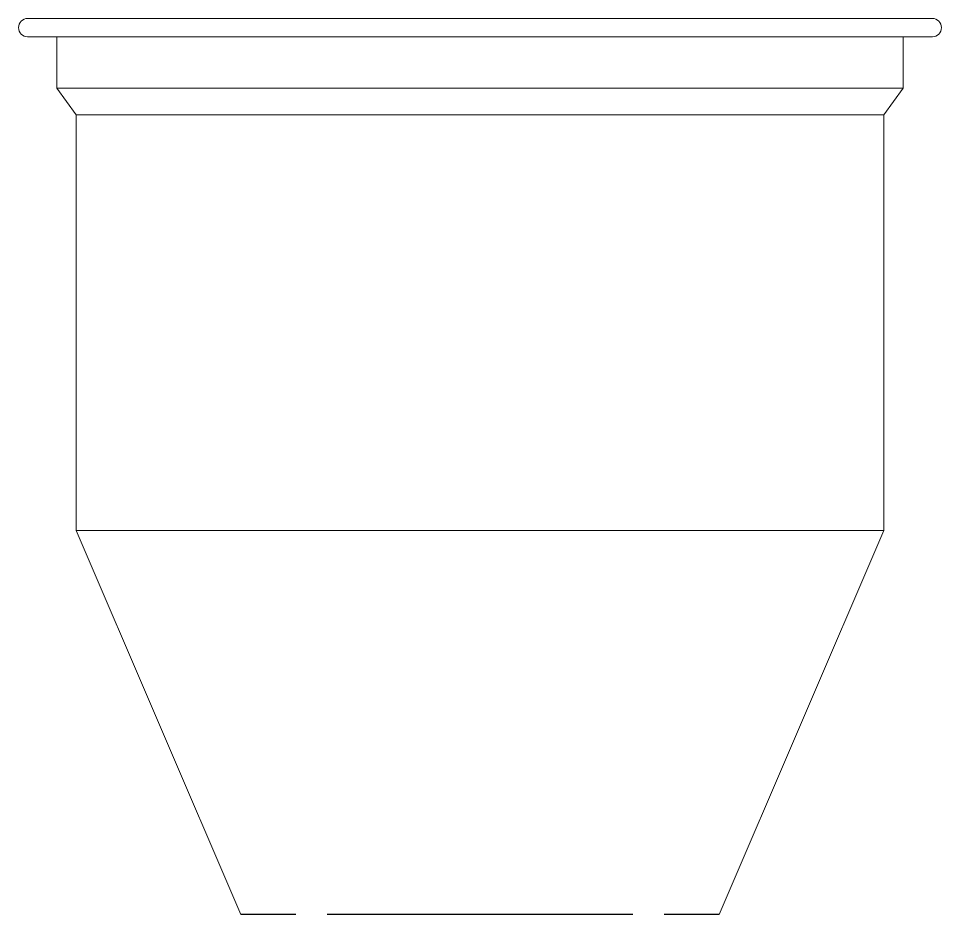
# Model space of a CAD drawing. Extents: x 11 to 120, y 2 to 94.
# Drawn here: x 50.14 to 60.23, y 18.3 to 28.09 of the extents above; entities that cross this region are included whole.
import ezdxf

# ---------------------------------------------------------------- set-up
doc = ezdxf.new("R2010")
doc.units = 0
doc.header["$MEASUREMENT"] = 0
doc.linetypes.add('SLD-Solid', pattern=[0])
doc.layers.add('OBJECT', color=7, linetype='CONTINUOUS')

msp = doc.modelspace()

# ---------------------------------------------------------------- linework, layer by layer
at = {"layer": 'OBJECT', "color": 7, "linetype": 'SLD-Solid', "lineweight": 15}
for p, q in [((50.24, 28.094), (60.133, 28.094)), ((50.24, 27.894), (54.752, 27.894)), ((50.56, 27.894), (50.56, 27.331)), ((54.752, 27.894), (60.133, 27.894)), ((59.813, 27.331), (59.813, 27.894)), ((50.56, 27.331), (50.772, 27.039)), ((50.56, 27.331), (54.78, 27.331)), ((54.78, 27.331), (59.813, 27.331)), ((59.601, 27.039), (59.813, 27.331)), ((50.772, 27.039), (50.772, 22.496)), ((50.772, 27.039), (54.799, 27.039)), ((54.799, 27.039), (59.601, 27.039)), ((59.601, 22.496), (59.601, 27.039)), ((50.772, 22.496), (52.57, 18.297)), ((50.772, 22.496), (54.799, 22.496)), ((54.799, 22.496), (59.601, 22.496)), ((57.803, 18.297), (59.601, 22.496))]:
    msp.add_line(p, q, dxfattribs=at)
at = {"layer": 'OBJECT'}
for p, q in [((53.171, 18.297), (52.572, 18.297)), ((56.858, 18.297), (53.515, 18.297)), ((57.801, 18.297), (57.202, 18.297))]:
    msp.add_line(p, q, dxfattribs=at)
at = {"layer": 'OBJECT', "color": 7, "linetype": 'SLD-Solid', "lineweight": 15}
for centre, start, end in [((50.24, 27.994), 90, 270), ((60.133, 27.994), 270, 90)]:
    msp.add_arc(centre, 0.1, start, end, dxfattribs=at)

doc.saveas('drawing.dxf')
